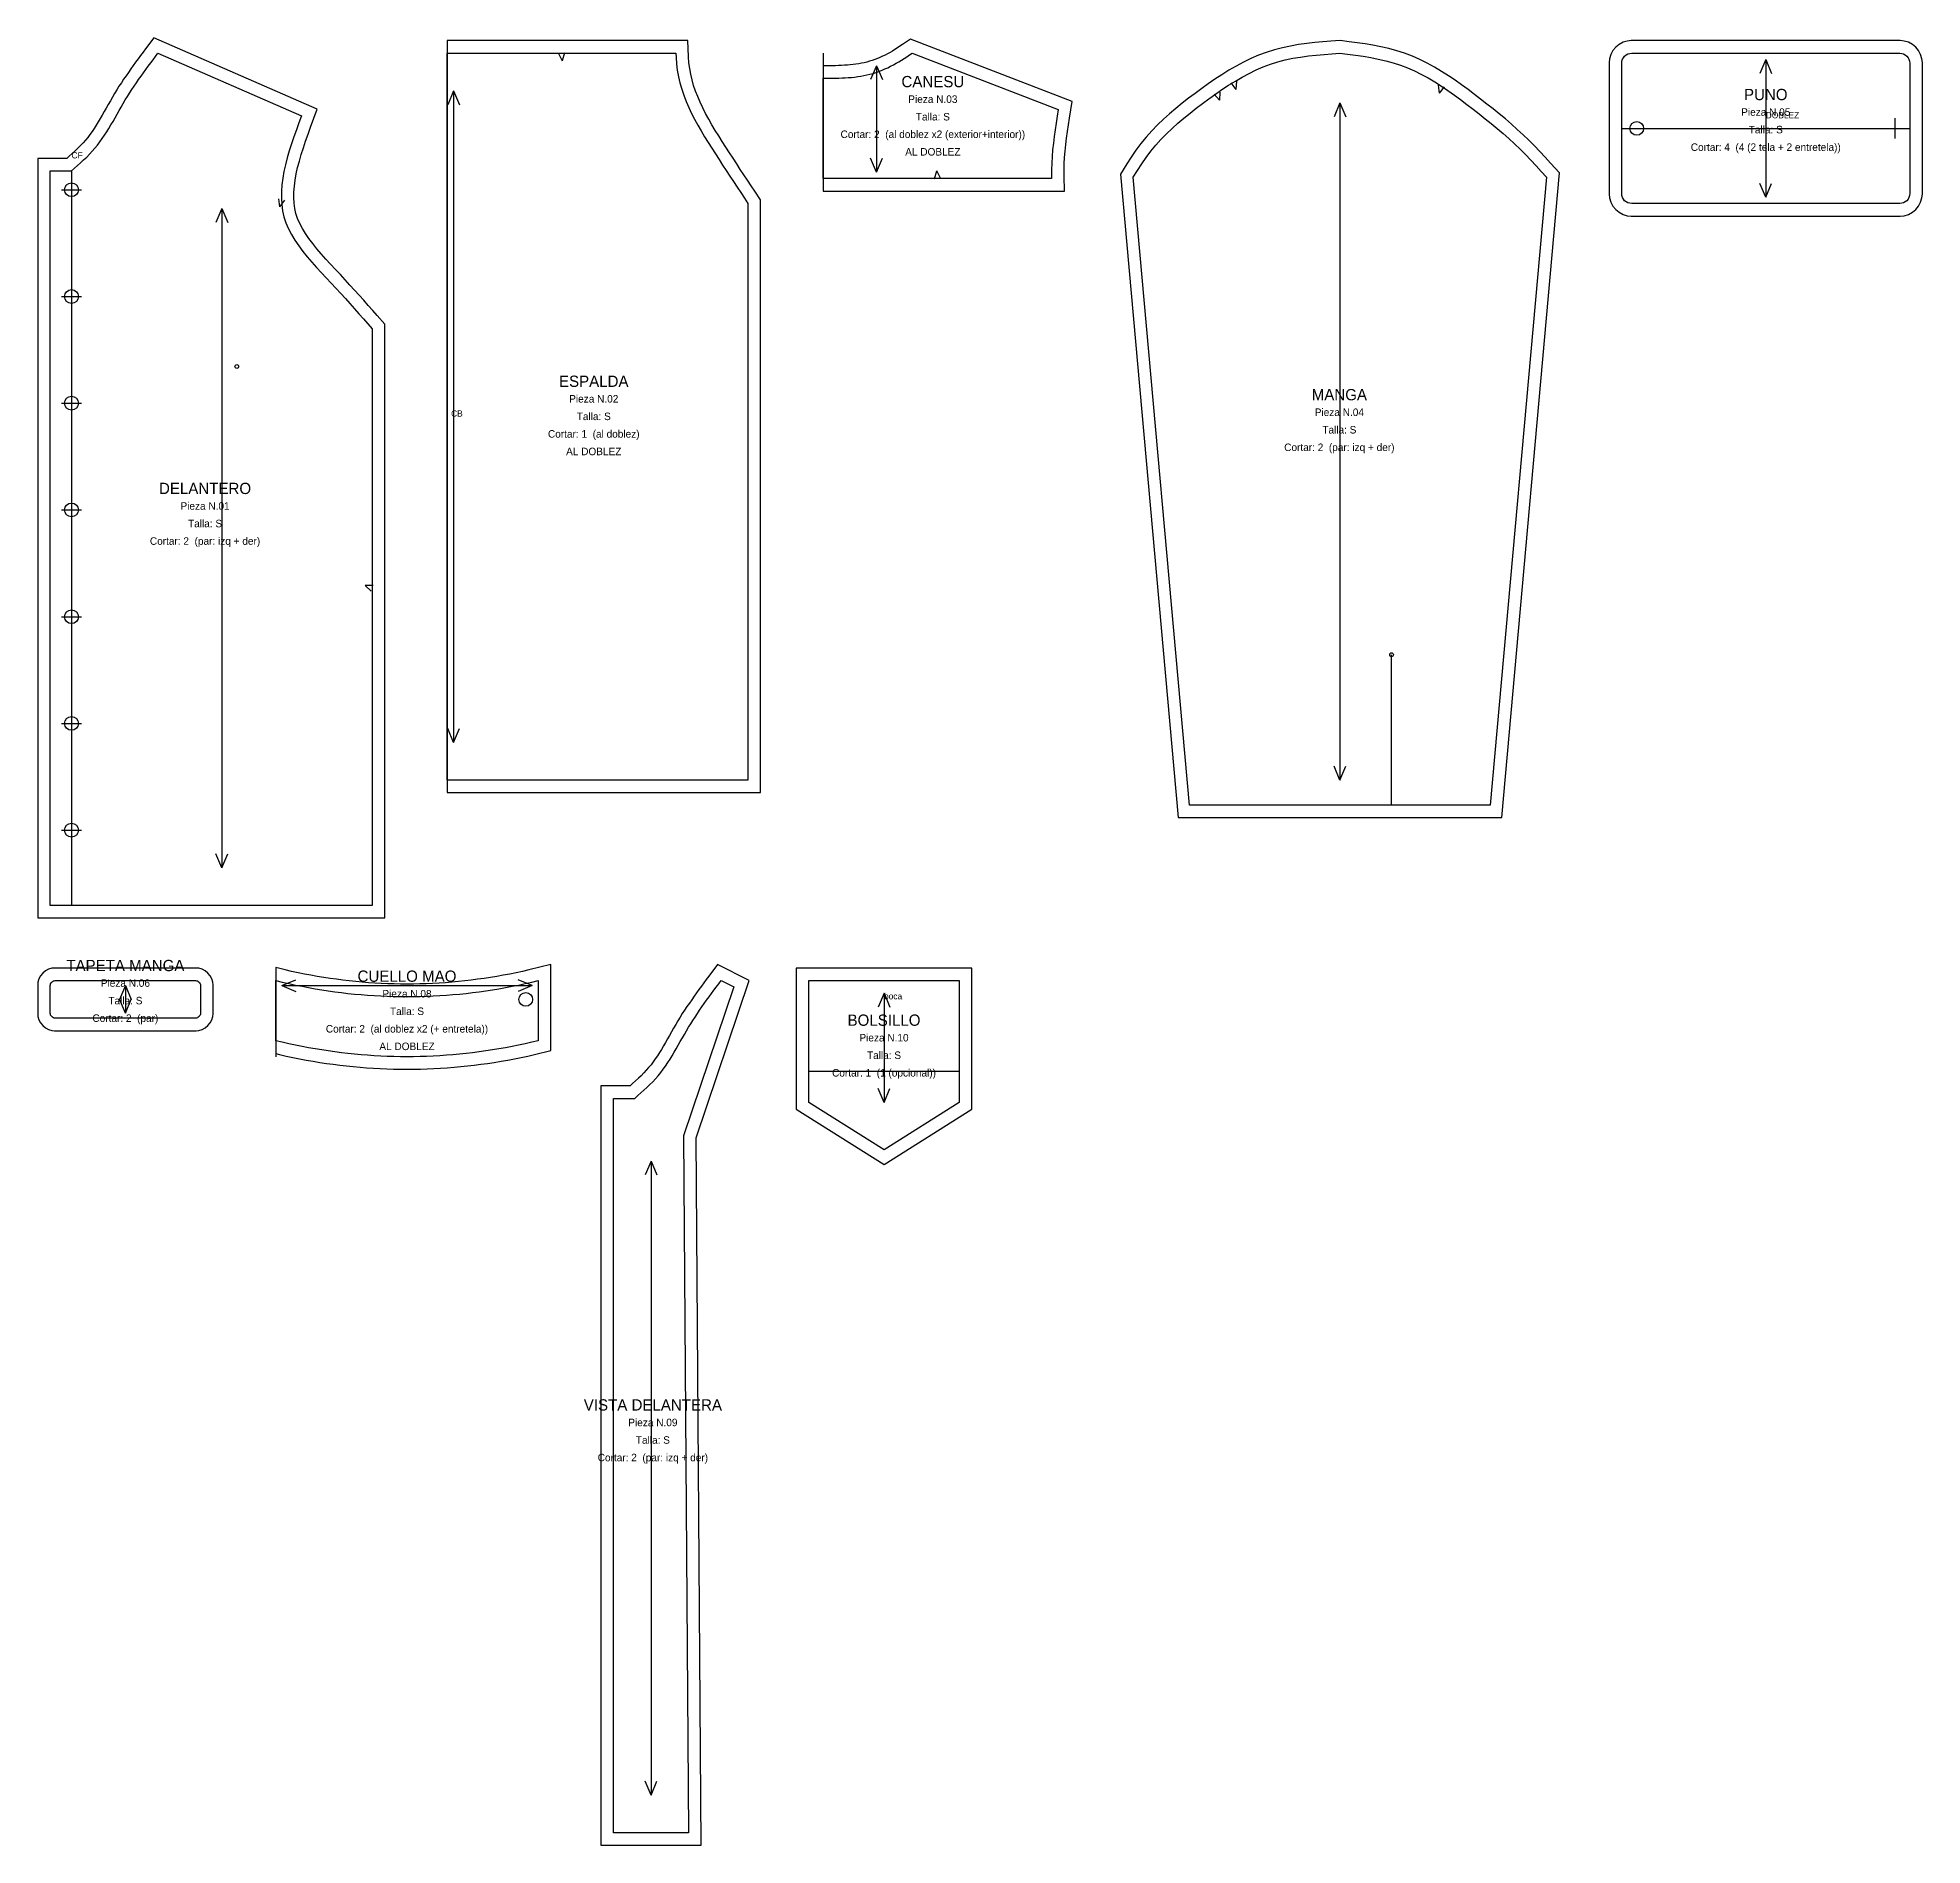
# Model space of a CAD drawing. Header units: centimetres. Extents: x -1 to 149, y -143 to 1.
import ezdxf
from ezdxf.enums import TextEntityAlignment as Align

# ---------------------------------------------------------------- set-up
doc = ezdxf.new("R2010")
doc.units = ezdxf.units.CM
for name, color, linetype in [('BOTONES', 30, 'Continuous'), ('CENTROS', 5, 'Continuous'), ('CONSTRUCCION', 8, 'Continuous'), ('CORTE', 1, 'Continuous'), ('COSTURA', 3, 'Continuous'), ('DOBLEZ', 6, 'Continuous'), ('HILO', 2, 'Continuous'), ('OJAL', 200, 'Continuous'), ('PIQUETES', 4, 'Continuous'), ('REFERENCIAS', 9, 'Continuous'), ('TEXTOS', 7, 'Continuous')]:
    doc.layers.add(name, color=color, linetype=linetype)

msp = doc.modelspace()

# ---------------------------------------------------------------- linework, layer by layer
at = {"layer": 'BOTONES'}
for centre in [(126.65, -6), (1.7, -10.9), (1.7, -19.42), (1.7, -27.93), (1.7, -36.45), (1.7, -44.97), (1.7, -53.48), (1.7, -62), (37.96, -75.5)]:
    msp.add_circle(centre, 0.55, dxfattribs=at)
at = {"layer": 'CENTROS'}
for centre in [(14.9, -25), (107.08, -48)]:
    msp.add_circle(centre, 0.15, dxfattribs=at)
at = {"layer": 'CONSTRUCCION'}
for p, q in [((125.45, -6), (148.45, -6)), ((1.7, -9.4), (1.7, -68)), ((107.08, -60), (107.08, -48)), ((60.56, -81.22), (72.56, -81.22))]:
    msp.add_line(p, q, dxfattribs=at)
at = {"layer": 'CORTE'}
for points in [[(-1, -69), (26.7, -69), (26.7, -21.62), (26.1, -20.94), (25.75, -20.54), (25.39, -20.13), (25.03, -19.72), (24.67, -19.32), (24.3, -18.91), (23.93, -18.5), (23.55, -18.08), (23.16, -17.67), (22.77, -17.26), (22.38, -16.84), (22.01, -16.43), (21.64, -16.02), (21.29, -15.61), (20.96, -15.2), (20.65, -14.8), (20.38, -14.39), (20.13, -13.99), (19.92, -13.59), (19.75, -13.19), (19.62, -12.79), (19.53, -12.39), (19.47, -11.97), (19.45, -11.53), (19.45, -11.08), (19.49, -10.61), (19.55, -10.13), (19.64, -9.64), (19.75, -9.13), (19.89, -8.62), (20.04, -8.09), (20.21, -7.55), (20.39, -7.01), (20.59, -6.46), (20.79, -5.91), (21.32, -4.46), (8.27, 1.23), (7.6, 0.34), (7.41, 0.08), (7.21, -0.19), (7.02, -0.45), (6.82, -0.72), (6.63, -0.98), (6.43, -1.25), (6.24, -1.53), (6.05, -1.8), (5.86, -2.08), (5.68, -2.36), (5.49, -2.64), (5.31, -2.93), (5.14, -3.22), (4.96, -3.51), (4.8, -3.8), (4.63, -4.09), (4.47, -4.38), (4.31, -4.66), (4.15, -4.94), (3.99, -5.22), (3.83, -5.49), (3.67, -5.75), (3.51, -6), (3.34, -6.25), (3.17, -6.49), (2.99, -6.72), (2.81, -6.94), (2.62, -7.16), (2.42, -7.37), (2.21, -7.59), (1.99, -7.8), (1.76, -8.01), (1.52, -8.22), (1.32, -8.4), (-1, -8.4), (-1, -69)], [(56.7, -11.7), (56.24, -11.01), (55.96, -10.58), (55.67, -10.14), (55.38, -9.7), (55.09, -9.27), (54.8, -8.83), (54.51, -8.38), (54.22, -7.94), (53.94, -7.5), (53.65, -7.05), (53.37, -6.6), (53.09, -6.16), (52.82, -5.71), (52.57, -5.26), (52.32, -4.81), (52.1, -4.37), (51.88, -3.92), (51.69, -3.47), (51.52, -3.02), (51.36, -2.57), (51.24, -2.13), (51.13, -1.68), (51.05, -1.22), (50.99, -0.76), (50.95, -0.28), (50.9, 1), (31.7, 1), (31.7, -59), (56.7, -59), (56.7, -11.7)], [(80.94, -9.8), (80.93, -9.32), (80.95, -8.82), (80.98, -8.32), (81.02, -7.81), (81.07, -7.3), (81.14, -6.78), (81.21, -6.25), (81.28, -5.72), (81.37, -5.19), (81.57, -3.86), (68.67, 1.12), (68.03, 0.69), (67.83, 0.55), (67.63, 0.42), (67.43, 0.29), (67.23, 0.17), (67.04, 0.05), (66.84, -0.05), (66.64, -0.16), (66.44, -0.25), (66.24, -0.34), (66.03, -0.43), (65.82, -0.51), (65.61, -0.58), (65.4, -0.65), (65.19, -0.71), (64.97, -0.76), (64.76, -0.81), (64.54, -0.85), (64.32, -0.88), (64.09, -0.91), (63.87, -0.94), (63.64, -0.96), (63.41, -0.97), (63.17, -0.98), (62.93, -0.99), (62.69, -1), (62.45, -1), (62.2, -1), (61.95, -1), (61.7, -1), (61.7, -11), (80.98, -11), (80.94, -9.8)], [(90.04, -61), (115.87, -61), (120.48, -9.56), (119.77, -8.77), (119.35, -8.31), (118.92, -7.85), (118.48, -7.39), (118.03, -6.94), (117.57, -6.51), (117.11, -6.08), (116.64, -5.66), (116.16, -5.25), (115.67, -4.85), (115.18, -4.45), (114.69, -4.06), (114.19, -3.67), (113.69, -3.29), (113.18, -2.91), (112.67, -2.53), (112.15, -2.16), (111.61, -1.8), (111.06, -1.45), (110.5, -1.12), (109.93, -0.8), (109.34, -0.51), (108.74, -0.24), (108.12, -0.01), (107.5, 0.19), (106.86, 0.37), (106.23, 0.51), (105.59, 0.63), (104.96, 0.74), (104.33, 0.83), (103.7, 0.91), (102.98, 1), (102.24, 0.95), (101.6, 0.9), (100.96, 0.84), (100.31, 0.77), (99.66, 0.68), (99.01, 0.57), (98.37, 0.43), (97.72, 0.27), (97.08, 0.06), (96.46, -0.17), (95.84, -0.43), (95.25, -0.72), (94.66, -1.04), (94.09, -1.37), (93.53, -1.72), (92.98, -2.08), (92.45, -2.45), (91.92, -2.83), (91.4, -3.21), (90.88, -3.6), (90.36, -4), (89.86, -4.41), (89.36, -4.83), (88.87, -5.27), (88.39, -5.73), (87.93, -6.2), (87.49, -6.69), (87.06, -7.21), (86.67, -7.75), (86.3, -8.29), (85.95, -8.83), (85.44, -9.65), (90.04, -61)], [(124.45, -11.25), (124.48, -11.55), (124.58, -11.89), (124.75, -12.2), (124.97, -12.48), (125.24, -12.7), (125.56, -12.87), (125.89, -12.97), (126.2, -13), (147.69, -13), (148, -12.97), (148.34, -12.87), (148.65, -12.7), (148.92, -12.48), (149.15, -12.2), (149.31, -11.89), (149.42, -11.55), (149.45, -11.25), (149.45, -0.75), (149.42, -0.45), (149.31, -0.11), (149.15, 0.2), (148.92, 0.48), (148.65, 0.7), (148.34, 0.87), (148, 0.97), (147.69, 1), (126.2, 1), (125.89, 0.97), (125.56, 0.87), (125.24, 0.7), (124.97, 0.48), (124.75, 0.2), (124.58, -0.11), (124.48, -0.45), (124.45, -0.75), (124.45, -11.25)], [(-1, -76.65), (-0.98, -76.87), (-0.9, -77.14), (-0.77, -77.38), (-0.59, -77.59), (-0.38, -77.77), (-0.14, -77.9), (0.13, -77.98), (0.35, -78), (11.65, -78), (11.87, -77.98), (12.14, -77.9), (12.38, -77.77), (12.59, -77.59), (12.77, -77.38), (12.9, -77.14), (12.98, -76.87), (13, -76.65), (13, -74.35), (12.98, -74.13), (12.9, -73.86), (12.77, -73.62), (12.59, -73.41), (12.38, -73.23), (12.14, -73.1), (11.87, -73.02), (11.65, -73), (0.35, -73), (0.13, -73.02), (-0.14, -73.1), (-0.38, -73.23), (-0.59, -73.41), (-0.77, -73.62), (-0.9, -73.86), (-0.98, -74.13), (-1, -74.35), (-1, -76.65)], [(18.83, -80.02), (19.37, -80.13), (19.9, -80.24), (20.44, -80.34), (20.98, -80.44), (21.51, -80.53), (22.05, -80.61), (22.58, -80.68), (23.12, -80.75), (23.66, -80.81), (24.19, -80.87), (24.73, -80.92), (25.26, -80.96), (25.8, -81), (26.34, -81.03), (26.87, -81.05), (27.41, -81.07), (27.95, -81.08), (28.48, -81.08), (29.02, -81.08), (29.55, -81.07), (30.09, -81.05), (30.63, -81.03), (31.16, -81), (31.7, -80.96), (32.24, -80.92), (32.77, -80.87), (33.31, -80.81), (33.84, -80.75), (34.38, -80.68), (34.92, -80.61), (35.45, -80.53), (35.99, -80.44), (36.52, -80.34), (37.06, -80.24), (37.6, -80.13), (38.13, -80.02), (38.67, -79.9), (39.96, -79.59), (39.96, -72.73), (38.21, -73.15), (37.7, -73.27), (37.19, -73.38), (36.68, -73.48), (36.16, -73.58), (35.65, -73.67), (35.14, -73.75), (34.63, -73.83), (34.11, -73.9), (33.6, -73.97), (33.09, -74.03), (32.58, -74.08), (32.07, -74.13), (31.55, -74.17), (31.04, -74.2), (30.53, -74.23), (30.02, -74.25), (29.51, -74.27), (28.99, -74.28), (28.48, -74.28), (27.97, -74.28), (27.46, -74.27), (26.95, -74.25), (26.43, -74.23), (25.92, -74.2), (25.41, -74.17), (24.9, -74.13), (24.39, -74.08), (23.87, -74.03), (23.36, -73.97), (22.85, -73.9), (22.34, -73.83), (21.83, -73.75), (21.31, -73.67), (20.8, -73.58), (20.29, -73.48), (19.78, -73.38), (19.26, -73.27), (18.75, -73.15), (18, -72.97), (18, -79.83), (18.3, -79.9), (18.83, -80.02)], [(43.96, -143), (51.97, -143), (51.57, -86.56), (55.79, -73.99), (53.26, -72.73), (52.57, -73.66), (52.37, -73.92), (52.18, -74.19), (51.98, -74.45), (51.79, -74.72), (51.59, -74.98), (51.4, -75.25), (51.21, -75.53), (51.02, -75.8), (50.83, -76.08), (50.64, -76.36), (50.46, -76.64), (50.28, -76.93), (50.1, -77.22), (49.93, -77.51), (49.76, -77.8), (49.59, -78.09), (49.43, -78.38), (49.27, -78.66), (49.12, -78.94), (48.96, -79.22), (48.8, -79.49), (48.64, -79.75), (48.47, -80), (48.3, -80.25), (48.13, -80.49), (47.96, -80.72), (47.77, -80.94), (47.58, -81.16), (47.38, -81.37), (47.17, -81.59), (46.95, -81.8), (46.72, -82.01), (46.49, -82.22), (46.29, -82.4), (43.96, -82.4), (43.96, -143)], [(59.56, -84.27), (66.56, -88.68), (73.56, -84.27), (73.56, -73), (59.56, -73), (59.56, -84.27)]]:
    msp.add_lwpolyline(points, close=True, dxfattribs=at)
at = {"layer": 'COSTURA'}
for points in [[(0, -9.4), (1.7, -9.4), (1.95, -9.18), (2.19, -8.97), (2.43, -8.75), (2.67, -8.52), (2.91, -8.3), (3.14, -8.07), (3.36, -7.83), (3.57, -7.59), (3.78, -7.34), (3.97, -7.08), (4.16, -6.82), (4.34, -6.55), (4.52, -6.28), (4.69, -6), (4.85, -5.72), (5.02, -5.44), (5.18, -5.16), (5.34, -4.87), (5.5, -4.58), (5.66, -4.3), (5.83, -4.02), (5.99, -3.73), (6.16, -3.46), (6.34, -3.18), (6.51, -2.91), (6.69, -2.64), (6.88, -2.37), (7.06, -2.1), (7.25, -1.83), (7.44, -1.57), (7.63, -1.3), (7.82, -1.04), (8.02, -0.78), (8.21, -0.52), (8.4, -0.26), (8.6, 0), (20.06, -5), (19.85, -5.56), (19.65, -6.12), (19.45, -6.68), (19.26, -7.24), (19.08, -7.8), (18.92, -8.35), (18.78, -8.9), (18.66, -9.44), (18.56, -9.98), (18.49, -10.51), (18.45, -11.04), (18.45, -11.56), (18.48, -12.07), (18.55, -12.57), (18.66, -13.06), (18.82, -13.54), (19.02, -14.01), (19.26, -14.48), (19.53, -14.93), (19.84, -15.38), (20.17, -15.82), (20.52, -16.25), (20.89, -16.68), (21.27, -17.11), (21.65, -17.52), (22.04, -17.94), (22.43, -18.35), (22.81, -18.76), (23.19, -19.17), (23.56, -19.58), (23.92, -19.98), (24.28, -20.39), (24.64, -20.79), (25, -21.2), (25.35, -21.6), (25.7, -22), (25.7, -68), (0, -68)], [(31.7, 0), (49.94, 0), (49.96, -0.34), (50, -0.86), (50.06, -1.37), (50.15, -1.88), (50.27, -2.38), (50.41, -2.87), (50.58, -3.36), (50.76, -3.85), (50.97, -4.33), (51.2, -4.81), (51.44, -5.28), (51.69, -5.75), (51.96, -6.21), (52.24, -6.68), (52.52, -7.13), (52.81, -7.59), (53.1, -8.04), (53.39, -8.49), (53.68, -8.93), (53.97, -9.37), (54.26, -9.81), (54.54, -10.25), (54.83, -10.69), (55.12, -11.13), (55.41, -11.56), (55.7, -12), (55.7, -58), (31.7, -58)], [(61.7, -2), (61.95, -2), (62.2, -2), (62.46, -2), (62.71, -2), (62.96, -1.99), (63.21, -1.98), (63.46, -1.97), (63.71, -1.95), (63.96, -1.93), (64.21, -1.91), (64.46, -1.87), (64.71, -1.83), (64.95, -1.79), (65.2, -1.73), (65.44, -1.67), (65.69, -1.61), (65.93, -1.53), (66.16, -1.45), (66.4, -1.36), (66.63, -1.26), (66.86, -1.16), (67.09, -1.05), (67.31, -0.94), (67.53, -0.81), (67.75, -0.69), (67.96, -0.55), (68.17, -0.42), (68.38, -0.28), (68.59, -0.14), (68.8, 0), (80.46, -4.5), (80.38, -5.04), (80.3, -5.58), (80.22, -6.11), (80.14, -6.65), (80.08, -7.19), (80.02, -7.72), (79.98, -8.25), (79.95, -8.78), (79.93, -9.3), (79.94, -9.83), (79.94, -10), (61.7, -10)], [(86.46, -9.9), (86.79, -9.37), (87.13, -8.84), (87.48, -8.33), (87.85, -7.83), (88.25, -7.35), (88.66, -6.88), (89.1, -6.44), (89.55, -6.01), (90.01, -5.59), (90.49, -5.18), (90.99, -4.79), (91.49, -4.4), (91.99, -4.02), (92.5, -3.64), (93.02, -3.27), (93.54, -2.91), (94.07, -2.56), (94.61, -2.23), (95.15, -1.91), (95.7, -1.62), (96.26, -1.34), (96.83, -1.1), (97.41, -0.88), (98, -0.7), (98.59, -0.54), (99.2, -0.41), (99.82, -0.31), (100.44, -0.22), (101.06, -0.15), (101.69, -0.1), (102.32, -0.05), (102.95, 0), (103.57, -0.08), (104.19, -0.16), (104.81, -0.25), (105.42, -0.35), (106.02, -0.47), (106.62, -0.6), (107.21, -0.76), (107.79, -0.95), (108.36, -1.17), (108.92, -1.41), (109.47, -1.69), (110.01, -1.98), (110.54, -2.3), (111.06, -2.64), (111.58, -2.98), (112.09, -3.35), (112.59, -3.71), (113.09, -4.09), (113.58, -4.47), (114.07, -4.85), (114.56, -5.23), (115.04, -5.62), (115.51, -6.01), (115.98, -6.41), (116.44, -6.82), (116.89, -7.24), (117.34, -7.66), (117.77, -8.09), (118.2, -8.54), (118.62, -8.99), (119.03, -9.44), (119.45, -9.9), (114.95, -60), (90.95, -60)], [(125.45, -0.8), (125.46, -0.64), (125.51, -0.49), (125.58, -0.36), (125.68, -0.23), (125.8, -0.13), (125.94, -0.06), (126.09, -0.02), (126.25, 0), (147.65, 0), (147.8, -0.02), (147.95, -0.06), (148.09, -0.13), (148.21, -0.23), (148.31, -0.36), (148.38, -0.49), (148.43, -0.64), (148.45, -0.8), (148.45, -11.2), (148.43, -11.36), (148.38, -11.51), (148.31, -11.64), (148.21, -11.77), (148.09, -11.87), (147.95, -11.94), (147.8, -11.98), (147.65, -12), (126.25, -12), (126.09, -11.98), (125.94, -11.94), (125.8, -11.87), (125.68, -11.77), (125.58, -11.64), (125.51, -11.51), (125.46, -11.36), (125.45, -11.2)], [(0, -74.4), (0.01, -74.32), (0.03, -74.25), (0.07, -74.18), (0.12, -74.12), (0.18, -74.07), (0.25, -74.03), (0.32, -74.01), (0.4, -74), (11.6, -74), (11.68, -74.01), (11.75, -74.03), (11.82, -74.07), (11.88, -74.12), (11.93, -74.18), (11.97, -74.25), (11.99, -74.32), (12, -74.4), (12, -76.6), (11.99, -76.68), (11.97, -76.75), (11.93, -76.82), (11.88, -76.88), (11.82, -76.93), (11.75, -76.97), (11.68, -76.99), (11.6, -77), (0.4, -77), (0.32, -76.99), (0.25, -76.97), (0.18, -76.93), (0.12, -76.88), (0.07, -76.82), (0.03, -76.75), (0.01, -76.68), (0, -76.6)], [(18, -74), (18.52, -74.12), (19.05, -74.24), (19.57, -74.36), (20.1, -74.46), (20.62, -74.56), (21.14, -74.65), (21.67, -74.74), (22.19, -74.82), (22.72, -74.89), (23.24, -74.96), (23.77, -75.02), (24.29, -75.08), (24.81, -75.12), (25.34, -75.16), (25.86, -75.2), (26.39, -75.23), (26.91, -75.25), (27.43, -75.27), (27.96, -75.28), (28.48, -75.28), (29.01, -75.28), (29.53, -75.27), (30.05, -75.25), (30.58, -75.23), (31.1, -75.2), (31.63, -75.16), (32.15, -75.12), (32.67, -75.08), (33.2, -75.02), (33.72, -74.96), (34.25, -74.89), (34.77, -74.82), (35.3, -74.74), (35.82, -74.65), (36.34, -74.56), (36.87, -74.46), (37.39, -74.36), (37.92, -74.24), (38.44, -74.12), (38.96, -74), (38.96, -78.8), (38.44, -78.92), (37.92, -79.04), (37.39, -79.16), (36.87, -79.26), (36.34, -79.36), (35.82, -79.45), (35.3, -79.54), (34.77, -79.62), (34.25, -79.69), (33.72, -79.76), (33.2, -79.82), (32.67, -79.88), (32.15, -79.92), (31.63, -79.96), (31.1, -80), (30.58, -80.03), (30.05, -80.05), (29.53, -80.07), (29.01, -80.08), (28.48, -80.08), (27.96, -80.08), (27.43, -80.07), (26.91, -80.05), (26.39, -80.03), (25.86, -80), (25.34, -79.96), (24.81, -79.92), (24.29, -79.88), (23.77, -79.82), (23.24, -79.76), (22.72, -79.69), (22.19, -79.62), (21.67, -79.54), (21.14, -79.45), (20.62, -79.36), (20.1, -79.26), (19.57, -79.16), (19.05, -79.04), (18.52, -78.92), (18, -78.8)], [(44.96, -83.4), (46.66, -83.4), (46.91, -83.18), (47.16, -82.97), (47.4, -82.75), (47.64, -82.52), (47.87, -82.3), (48.1, -82.07), (48.32, -81.83), (48.54, -81.59), (48.74, -81.34), (48.94, -81.08), (49.13, -80.82), (49.31, -80.55), (49.48, -80.28), (49.65, -80), (49.82, -79.72), (49.98, -79.44), (50.14, -79.16), (50.3, -78.87), (50.47, -78.58), (50.63, -78.3), (50.79, -78.02), (50.96, -77.73), (51.13, -77.46), (51.3, -77.18), (51.48, -76.91), (51.66, -76.64), (51.84, -76.37), (52.03, -76.1), (52.21, -75.83), (52.4, -75.57), (52.59, -75.3), (52.79, -75.04), (52.98, -74.78), (53.17, -74.52), (53.37, -74.26), (53.56, -74), (54.56, -74.5), (50.56, -86.4), (50.96, -142), (44.96, -142)], [(60.56, -74), (72.56, -74), (72.56, -83.72), (66.56, -87.5), (60.56, -83.72)]]:
    msp.add_lwpolyline(points, close=True, dxfattribs=at)
at = {"layer": 'DOBLEZ'}
for p, q in [((31.7, 0), (31.7, -58)), ((61.7, 0), (61.7, -10)), ((18, -74), (18, -80.08))]:
    msp.add_line(p, q, dxfattribs=at)
at = {"layer": 'HILO'}
for p, q in [((65.96, -1), (65.49, -2.11)), ((65.96, -1), (65.96, -9.5)), ((65.96, -1), (66.43, -2.11)), ((136.95, -0.5), (136.48, -1.61)), ((136.95, -0.5), (136.95, -11.5)), ((136.95, -0.5), (137.41, -1.61)), ((32.2, -3), (31.73, -4.11)), ((32.2, -3), (32.2, -55)), ((32.2, -3), (32.67, -4.11)), ((102.95, -3.96), (102.49, -5.07)), ((102.95, -3.96), (102.95, -58)), ((102.95, -3.96), (103.42, -5.07)), ((65.96, -9.5), (65.49, -8.39)), ((65.96, -9.5), (66.43, -8.39)), ((136.95, -11.5), (136.48, -10.39)), ((136.95, -11.5), (137.41, -10.39)), ((13.7, -12.4), (13.23, -13.51)), ((13.7, -12.4), (13.7, -65)), ((13.7, -12.4), (14.17, -13.51)), ((32.2, -55), (31.73, -53.89)), ((32.2, -55), (32.67, -53.89)), ((102.95, -58), (102.49, -56.89)), ((102.95, -58), (103.42, -56.89)), ((13.7, -65), (13.23, -63.89)), ((13.7, -65), (14.17, -63.89)), ((6, -74.4), (5.53, -75.51)), ((6, -74.4), (6, -76.6)), ((6, -74.4), (6.47, -75.51)), ((18.5, -74.4), (19.61, -73.93)), ((18.5, -74.4), (38.46, -74.4)), ((18.5, -74.4), (19.61, -74.87)), ((38.46, -74.4), (37.36, -73.93)), ((38.46, -74.4), (37.36, -74.87)), ((66.56, -75), (66.1, -76.11)), ((66.56, -75), (66.56, -83.72)), ((66.56, -75), (67.03, -76.11)), ((6, -76.6), (5.53, -75.49)), ((6, -76.6), (6.47, -75.49)), ((66.56, -83.72), (66.1, -82.61)), ((66.56, -83.72), (67.03, -82.61)), ((47.96, -88.4), (47.5, -89.51)), ((47.96, -88.4), (47.96, -139)), ((47.96, -88.4), (48.43, -89.51)), ((47.96, -139), (47.5, -137.89)), ((47.96, -139), (48.43, -137.89))]:
    msp.add_line(p, q, dxfattribs=at)
at = {"layer": 'OJAL'}
for p, q in [((147.25, -5.2), (147.25, -6.8)), ((0.9, -10.9), (2.5, -10.9)), ((0.9, -19.42), (2.5, -19.42)), ((0.9, -27.93), (2.5, -27.93)), ((0.9, -36.45), (2.5, -36.45)), ((0.9, -44.97), (2.5, -44.97)), ((0.9, -53.48), (2.5, -53.48)), ((0.9, -62), (2.5, -62))]:
    msp.add_line(p, q, dxfattribs=at)
at = {"layer": 'PIQUETES'}
for p, q in [((41.06, 0.02), (40.87, -0.6)), ((40.58, -0.02), (40.87, -0.6)), ((94.24, -2.38), (94.64, -2.89)), ((94.7, -2.24), (94.64, -2.89)), ((110.81, -2.56), (110.87, -3.2)), ((111.27, -2.69), (110.87, -3.2)), ((92.91, -3.27), (93.34, -3.75)), ((93.36, -3.11), (93.34, -3.75)), ((70.58, -10.02), (70.77, -9.4)), ((71.06, -9.98), (70.77, -9.4)), ((18.22, -11.63), (18.31, -12.27)), ((18.69, -11.74), (18.31, -12.27)), ((25.61, -42.92), (25.14, -42.48)), ((25.79, -42.48), (25.14, -42.48))]:
    msp.add_line(p, q, dxfattribs=at)

# ---------------------------------------------------------------- texts
at = {"layer": 'REFERENCIAS'}
for s, p in [('DOBLEZ', (136.95, -5.2)), ('CF', (1.7, -8.4)), ('CB', (32, -29)), ('boca', (66.56, -75.5))]:
    msp.add_text(s, height=0.5, dxfattribs=at).set_placement(p)
at = {"layer": 'TEXTOS'}
for s, height, p in [('CANESU', 0.9, (70.46, -2.27)), ('PUNO', 0.9, (136.95, -3.3)), ('Pieza N.03', 0.6, (70.46, -3.67)), ('Pieza N.05', 0.6, (136.95, -4.7)), ('Talla: S', 0.6, (70.46, -5.07)), ('Talla: S', 0.6, (136.95, -6.1)), ('Cortar: 2  (al doblez x2 (exterior+interior))', 0.6, (70.46, -6.47)), ('Cortar: 4  (4 (2 tela + 2 entretela))', 0.6, (136.95, -7.5)), ('AL DOBLEZ', 0.6, (70.46, -7.87)), ('ESPALDA', 0.9, (43.39, -26.18)), ('MANGA', 0.9, (102.91, -27.25)), ('Pieza N.02', 0.6, (43.39, -27.58)), ('Pieza N.04', 0.6, (102.91, -28.65)), ('Cortar: 1  (al doblez)', 0.6, (43.39, -30.38)), ('Talla: S', 0.6, (43.39, -28.98)), ('Talla: S', 0.6, (102.91, -30.05)), ('AL DOBLEZ', 0.6, (43.39, -31.78)), ('Cortar: 2  (par: izq + der)', 0.6, (102.91, -31.45)), ('DELANTERO', 0.9, (12.36, -34.73)), ('Pieza N.01', 0.6, (12.36, -36.13)), ('Talla: S', 0.6, (12.36, -37.53)), ('Cortar: 2  (par: izq + der)', 0.6, (12.36, -38.93)), ('TAPETA MANGA', 0.9, (6, -72.8)), ('CUELLO MAO', 0.9, (28.48, -73.65)), ('Pieza N.06', 0.6, (6, -74.2)), ('Pieza N.08', 0.6, (28.48, -75.05)), ('Cortar: 2  (par)', 0.6, (6, -77)), ('Talla: S', 0.6, (6, -75.6)), ('Talla: S', 0.6, (28.48, -76.45)), ('BOLSILLO', 0.9, (66.56, -77.16)), ('Cortar: 2  (al doblez x2 (+ entretela))', 0.6, (28.48, -77.85)), ('Pieza N.10', 0.6, (66.56, -78.56)), ('AL DOBLEZ', 0.6, (28.48, -79.25)), ('Talla: S', 0.6, (66.56, -79.96)), ('Cortar: 1  (1 (opcional))', 0.6, (66.56, -81.36)), ('VISTA DELANTERA', 0.9, (48.11, -107.86)), ('Pieza N.09', 0.6, (48.11, -109.26)), ('Talla: S', 0.6, (48.11, -110.66)), ('Cortar: 2  (par: izq + der)', 0.6, (48.11, -112.06))]:
    msp.add_text(s, height=height, dxfattribs=at).set_placement(p, align=Align.MIDDLE_CENTER)

doc.saveas('drawing.dxf')
